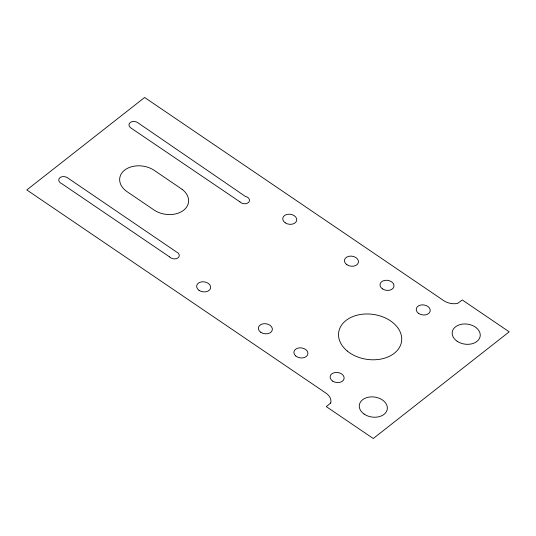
<?xml version="1.0" encoding="UTF-8"?>
<svg xmlns="http://www.w3.org/2000/svg" width="536" height="536" viewBox="0 0 536 536"><rect width="100%" height="100%" fill="white"/><g stroke="black" fill="none" stroke-linecap="round" stroke-linejoin="round"><path stroke-width="0.8" d="M330.739 403.005L326.303 406.63L373.257 438.522L509.2 331.831L462.246 299.939L457.617 303.43A14.117 10.084 8.2 0 1 443.788 300.676L144.62 97.478L26.8 189.945L325.975 393.136A14.117 10.084 8.2 0 1 330.739 403.005M239.927 201.851L130.844 127.93A5.293 3.786 8.2 0 1 130.221 122.53A5.293 3.786 8.2 0 1 137.645 122.597L245.186 196.303A5.293 3.786 8.2 0 1 248.684 202.34A5.293 3.786 8.2 0 1 239.927 201.851M182.126 189.335L153.464 169.858A21.179 15.129 8.2 0 0 123.943 170.696A21.179 15.129 8.2 0 0 127.963 192.283L152.961 209.254A21.179 15.129 8.2 0 0 182.756 210.883A21.179 15.129 8.2 0 0 182.126 189.335M169.691 256.972L61.767 183.667A5.293 3.786 8.2 0 1 59.57 178.026A5.293 3.786 8.2 0 1 67.402 177.718L176.257 251.82A5.293 3.786 8.2 0 1 178.039 257.836A5.293 3.786 8.2 0 1 169.691 256.972M346.926 264.737A7.062 5.045 8.2 0 0 358.376 262.56A7.062 5.045 8.2 0 0 349.077 256.248A7.062 5.045 8.2 0 0 346.926 264.737M382.483 288.884A7.062 5.045 8.2 0 0 393.927 286.706A7.062 5.045 8.2 0 0 384.634 280.395A7.062 5.045 8.2 0 0 382.483 288.884M418.549 313.379A7.062 5.045 8.2 0 0 430.107 311.45A7.062 5.045 8.2 0 0 421.048 304.964A7.062 5.045 8.2 0 0 418.549 313.379M332.802 381.19A7.062 5.045 8.2 0 0 344.092 378.704A7.062 5.045 8.2 0 0 334.518 372.614A7.062 5.045 8.2 0 0 332.802 381.19M295.745 355.971A7.062 5.045 8.2 0 0 307.617 354.886A7.062 5.045 8.2 0 0 299.383 347.844A7.062 5.045 8.2 0 0 295.745 355.971M364.118 414.073A14.117 10.084 8.2 0 0 387.113 409.926A14.117 10.084 8.2 0 0 368.721 397.149A14.117 10.084 8.2 0 0 364.118 414.073M457.148 341.258A14.117 10.084 8.2 0 0 480.035 336.903A14.117 10.084 8.2 0 0 461.449 324.273A14.117 10.084 8.2 0 0 457.148 341.258M347.207 350.986A31.765 22.693 8.2 0 0 400.432 345.472A31.765 22.693 8.2 0 0 362.738 314.19A31.765 22.693 8.2 0 0 347.207 350.986M260.831 332.313A7.062 5.045 8.2 0 0 272.275 330.129A7.062 5.045 8.2 0 0 262.982 323.818A7.062 5.045 8.2 0 0 260.831 332.313M199.017 290.324A7.062 5.045 8.2 0 0 210.541 288.308A7.062 5.045 8.2 0 0 201.395 281.882A7.062 5.045 8.2 0 0 199.017 290.324M285.219 222.822A7.062 5.045 8.2 0 0 296.663 220.644A7.062 5.045 8.2 0 0 287.363 214.333A7.062 5.045 8.2 0 0 285.219 222.822"/></g></svg>
